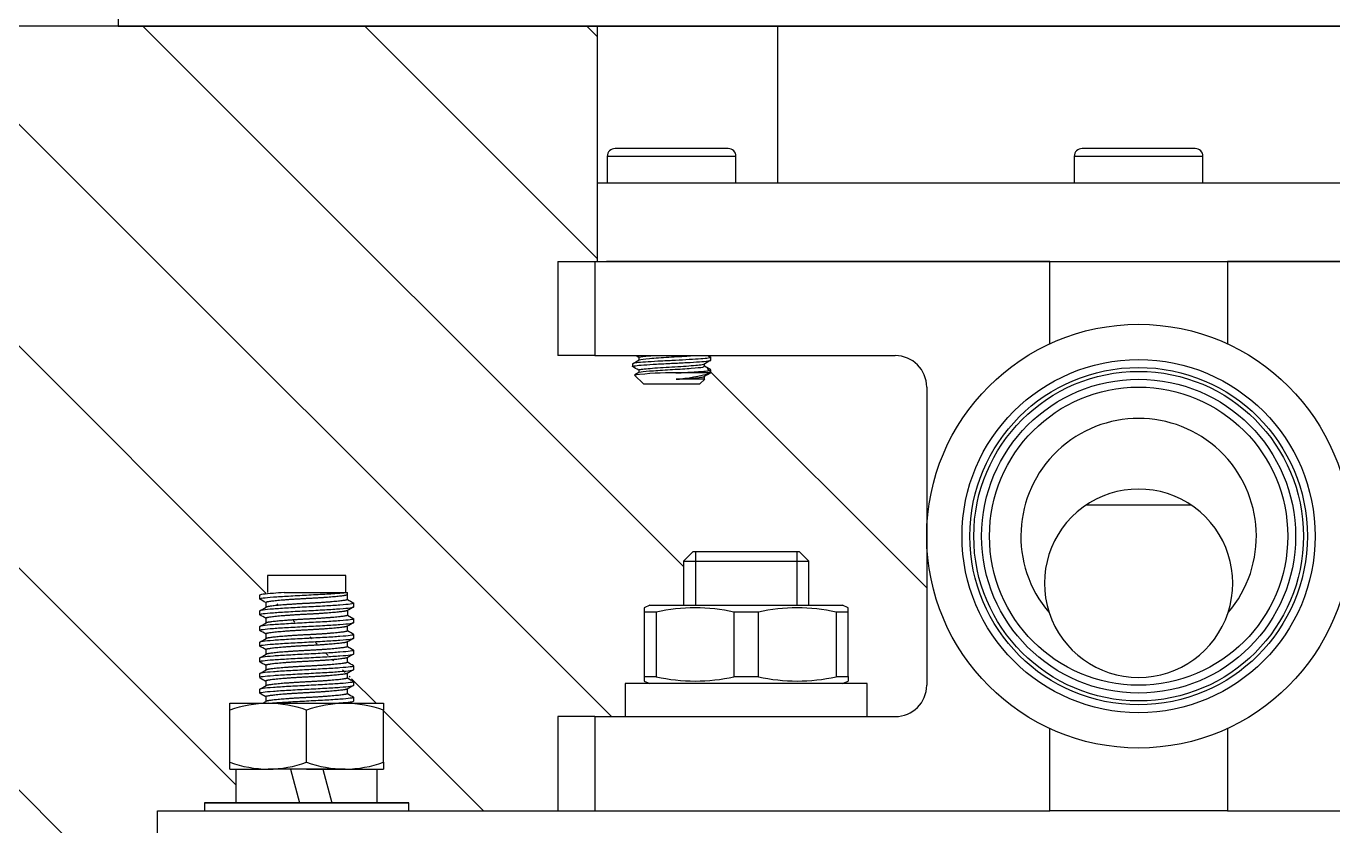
# Model space of a CAD drawing. Extents: x 0 to 3160, y 0 to 2315.
# Drawn here: x 1074.3 to 1150.3, y 801.6 to 848.2 of the extents above; entities that cross this region are included whole.
import ezdxf

# ---------------------------------------------------------------- set-up
doc = ezdxf.new("R2010")
doc.units = 0
doc.header["$LTSCALE"] = 10
doc.header["$MEASUREMENT"] = 0
doc.layers.get('0').update_dxf_attribs({"linetype": 'CONTINUOUS'})
doc.layers.add('HATCH', color=3, linetype='CONTINUOUS')
doc.layers.add('치수선', color=7, linetype='CONTINUOUS', lineweight=20)

msp = doc.modelspace()

# ---------------------------------------------------------------- hatches: boundary and pattern name
at = {"layer": 'HATCH', "ltscale": 0.6}
h = msp.add_hatch(dxfattribs=at)
h.set_pattern_fill('ANSI31', color=256, scale=73.043478, angle=90, style=0)
h.set_pattern_definition([(135, (-7864.145, -2654.177), (-6.456192, -6.456192), [])])
edge = h.paths.add_edge_path()
edge.add_line((956.368, 848.177), (1107.477, 848.177))
edge.add_line((1107.477, 848.177), (1107.477, 834.482))
edge.add_line((1107.477, 834.482), (1107.342, 834.482))
edge.add_line((1107.342, 834.482), (1105.202, 834.482))
edge.add_line((1105.202, 834.482), (1105.202, 829.006))
edge.add_line((1105.202, 829.006), (1107.342, 829.006))
edge.add_line((1107.342, 829.006), (1109.531, 829.006))
edge.add_line((1109.531, 829.006), (1109.531, 828.715))
edge.add_spline(control_points=[(1109.531, 828.742), (1109.531, 828.726), (1109.591, 828.711), (1109.819, 828.681), (1109.989, 828.665), (1110.411, 828.635), (1110.664, 828.62), (1111.216, 828.589), (1111.515, 828.574), (1112.113, 828.544), (1112.411, 828.529), (1112.963, 828.498), (1113.217, 828.483), (1113.639, 828.452), (1113.808, 828.437), (1114.037, 828.407), (1114.097, 828.392), (1114.097, 828.376)], knot_values=[0, 0, 0, 0, 0.125, 0.125, 0.25, 0.25, 0.375, 0.375, 0.5, 0.5, 0.625, 0.625, 0.75, 0.75, 0.875, 0.875, 1, 1, 1, 1], degree=3, periodic=0)
edge.add_arc((782.842, 265.056), 651.507, 419.867834, 419.900412, ccw=False)
edge.add_line((1109.897, 828.525), (1109.897, 828.386))
edge.add_line((1109.897, 828.386), (1109.338, 828.061))
edge.add_arc((1112.317, 837.542), 9.938, 252.552, 253.71938)
edge.add_line((1109.531, 828.003), (1109.531, 827.999))
edge.add_line((1109.531, 827.999), (1109.544, 827.999))
edge.add_arc((799.151, 292.479), 618.971, 419.865147, 419.903016, ccw=False)
edge.add_line((1109.898, 827.794), (1109.898, 827.64))
edge.add_line((1109.898, 827.64), (1109.886, 827.644))
edge.add_line((1109.886, 827.644), (1110.17, 827.36))
edge.add_line((1110.17, 827.36), (1113.457, 827.36))
edge.add_line((1113.457, 827.36), (1113.976, 827.878))
edge.add_line((1113.976, 827.878), (1113.73, 828.021))
edge.add_line((1113.73, 828.021), (1113.73, 828.159))
edge.add_arc((1408.463, 320.444), 587.062, 480.077435, 480.135514, ccw=False)
edge.add_line((1114.245, 828.457), (1114.047, 828.56))
edge.add_line((1114.047, 828.56), (1113.726, 828.749))
edge.add_line((1113.726, 828.749), (1113.726, 828.886))
edge.add_spline(control_points=[(1113.726, 828.904), (1113.727, 828.904), (1113.733, 828.898), (1113.732, 828.893), (1113.727, 828.888)], knot_values=[0.976255, 0.976255, 0.976255, 0.976255, 0.977593, 0.988837, 0.988837, 0.988837, 0.988837], degree=3, periodic=0)
edge.add_arc((1238.831, 618.891), 244.452, 480.7358, 480.77858, ccw=False)
edge.add_line((1113.897, 829.006), (1124.825, 829.006))
edge.add_arc((1124.825, 827.18), 1.826, 360, 450, ccw=False)
edge.add_line((1126.651, 827.18), (1126.651, 818.503))
edge.add_line((1126.651, 818.503), (1126.651, 809.829))
edge.add_arc((1124.825, 809.829), 1.826, 270, 360, ccw=False)
edge.add_line((1124.825, 808.003), (1123.181, 808.003))
edge.add_line((1123.181, 808.003), (1123.181, 809.921))
edge.add_line((1123.181, 809.921), (1122.086, 809.921))
edge.add_line((1122.086, 809.921), (1122.086, 810.328))
edge.add_line((1122.086, 810.328), (1122.086, 814.079))
edge.add_line((1122.086, 814.079), (1122.086, 814.334))
edge.add_line((1122.086, 814.334), (1121.76, 814.486))
edge.add_line((1121.76, 814.486), (1119.803, 814.486))
edge.add_line((1119.803, 814.486), (1119.803, 817.042))
edge.add_line((1119.803, 817.042), (1119.103, 817.743))
edge.add_line((1119.103, 817.743), (1119.103, 817.59))
edge.add_line((1119.103, 817.59), (1113.047, 817.59))
edge.add_line((1113.047, 817.59), (1112.499, 817.042))
edge.add_line((1112.499, 817.042), (1112.499, 814.486))
edge.add_line((1112.499, 814.486), (1110.541, 814.486))
edge.add_line((1110.541, 814.486), (1110.216, 814.334))
edge.add_line((1110.216, 814.334), (1110.216, 814.079))
edge.add_line((1110.216, 814.079), (1110.216, 810.328))
edge.add_line((1110.216, 810.328), (1110.216, 809.921))
edge.add_line((1110.216, 809.921), (1109.12, 809.921))
edge.add_line((1109.12, 809.921), (1109.12, 808.003))
edge.add_line((1109.12, 808.003), (1107.342, 808.003))
edge.add_line((1107.342, 808.003), (1105.202, 808.003))
edge.add_line((1105.202, 808.003), (1105.202, 802.525))
edge.add_line((1105.202, 802.525), (1096.52, 802.525))
edge.add_line((1096.52, 802.525), (1096.52, 802.982))
edge.add_line((1096.52, 802.982), (1094.693, 802.982))
edge.add_line((1094.693, 802.982), (1094.693, 804.945))
edge.add_line((1094.693, 804.945), (1095.06, 804.945))
edge.add_line((1095.06, 804.945), (1095.06, 805.344))
edge.add_line((1095.06, 805.344), (1095.06, 808.38))
edge.add_arc((1154.385, 808.58), 59.325, 179.80704, 180.19296, ccw=False)
edge.add_line((1095.06, 808.779), (1093.143, 808.779))
edge.add_arc((1547.746, 1593.452), 906.849, 239.900566, 239.91396, ccw=False)
edge.add_line((1092.96, 808.886), (1092.96, 809.156))
edge.add_arc((1548.275, 23.678), 907.903, 480.073191, 480.09942, ccw=False)
edge.add_arc((1093.317, 809.372), 0.00787, 286.80462, 360.89553)
edge.add_line((1093.325, 809.372), (1093.325, 809.619))
edge.add_spline(control_points=[(1093.296, 809.604), (1093.264, 809.616), (1093.203, 809.628), (1092.979, 809.659), (1092.776, 809.678), (1092.269, 809.716), (1091.965, 809.735), (1091.303, 809.773), (1090.944, 809.792), (1090.227, 809.83), (1089.869, 809.849), (1089.206, 809.887), (1088.902, 809.906), (1088.395, 809.944), (1088.192, 809.963), (1087.918, 810.001), (1087.847, 810.02), (1087.847, 810.039)], knot_values=[0, 0, 0, 0, 0.079134, 0.079134, 0.204134, 0.204134, 0.329134, 0.329134, 0.454134, 0.454134, 0.579134, 0.579134, 0.704134, 0.704134, 0.829134, 0.829134, 0.954134, 0.954134, 0.954134, 0.954134], degree=3, periodic=0)
edge.add_arc((1547.746, 1594.365), 906.849, 239.900566, 239.922285, ccw=False)
edge.add_line((1092.96, 809.799), (1092.96, 810.069))
edge.add_spline(control_points=[(1092.96, 810.069), (1093.079, 810.138), (1093.198, 810.207), (1093.317, 810.276)], knot_values=[0, 0, 0, 0, 0.973962, 0.973962, 0.973962, 0.973962], degree=3, periodic=0)
edge.add_arc((1093.317, 810.285), 0.00787, 286.78722, 360.89553)
edge.add_line((1093.325, 810.285), (1093.325, 810.533))
edge.add_spline(control_points=[(1093.296, 810.517), (1093.264, 810.529), (1093.203, 810.541), (1092.979, 810.572), (1092.776, 810.591), (1092.269, 810.629), (1091.965, 810.648), (1091.303, 810.686), (1090.944, 810.705), (1090.227, 810.743), (1089.869, 810.762), (1089.206, 810.8), (1088.902, 810.819), (1088.395, 810.857), (1088.192, 810.876), (1087.918, 810.914), (1087.847, 810.933), (1087.847, 810.952)], knot_values=[0, 0, 0, 0, 0.079134, 0.079134, 0.204134, 0.204134, 0.329134, 0.329134, 0.454134, 0.454134, 0.579134, 0.579134, 0.704134, 0.704134, 0.829134, 0.829134, 0.954134, 0.954134, 0.954134, 0.954134], degree=3, periodic=0)
edge.add_arc((1546.662, 1593.406), 904.685, 239.900534, 239.922306, ccw=False)
edge.add_line((1092.96, 810.712), (1092.96, 810.982))
edge.add_arc((1548.421, 25.251), 908.195, 480.073196, 480.099416, ccw=False)
edge.add_arc((1093.317, 811.198), 0.00787, 286.80461, 360.89553)
edge.add_line((1093.325, 811.198), (1093.325, 811.446))
edge.add_spline(control_points=[(1093.296, 811.43), (1093.264, 811.442), (1093.203, 811.454), (1092.979, 811.485), (1092.776, 811.504), (1092.269, 811.542), (1091.965, 811.561), (1091.303, 811.599), (1090.944, 811.618), (1090.227, 811.656), (1089.869, 811.675), (1089.206, 811.713), (1088.902, 811.732), (1088.395, 811.77), (1088.192, 811.789), (1087.918, 811.827), (1087.847, 811.846), (1087.847, 811.865)], knot_values=[0, 0, 0, 0, 0.079134, 0.079134, 0.204134, 0.204134, 0.329134, 0.329134, 0.454134, 0.454134, 0.579134, 0.579134, 0.704134, 0.704134, 0.829134, 0.829134, 0.954134, 0.954134, 0.954134, 0.954134], degree=3, periodic=0)
edge.add_arc((1547.331, 1595.474), 906.021, 239.900554, 239.922293, ccw=False)
edge.add_line((1092.96, 811.625), (1092.96, 811.895))
edge.add_arc((1535.393, 48.65), 882.208, 480.072795, 480.099788, ccw=False)
edge.add_arc((1093.317, 812.111), 0.00787, 286.77586, 360.89553)
edge.add_line((1093.325, 812.111), (1093.325, 812.359))
edge.add_spline(control_points=[(1093.296, 812.343), (1093.264, 812.355), (1093.203, 812.367), (1092.979, 812.398), (1092.776, 812.417), (1092.269, 812.455), (1091.965, 812.474), (1091.303, 812.512), (1090.944, 812.531), (1090.227, 812.569), (1089.869, 812.588), (1089.206, 812.626), (1088.902, 812.645), (1088.395, 812.683), (1088.192, 812.702), (1087.918, 812.74), (1087.847, 812.759), (1087.847, 812.778)], knot_values=[0, 0, 0, 0, 0.079133, 0.079133, 0.204133, 0.204133, 0.329133, 0.329133, 0.454133, 0.454133, 0.579133, 0.579133, 0.704133, 0.704133, 0.829133, 0.829133, 0.954133, 0.954133, 0.954133, 0.954133], degree=3, periodic=0)
edge.add_arc((1542.957, 1588.837), 897.294, 239.90043, 239.92238, ccw=False)
edge.add_line((1092.96, 812.538), (1092.96, 812.808))
edge.add_arc((1548.084, 27.66), 907.522, 480.073186, 480.099426, ccw=False)
edge.add_arc((1093.317, 813.024), 0.00787, 286.80461, 360.89553)
edge.add_line((1093.325, 813.024), (1093.325, 813.272))
edge.add_spline(control_points=[(1093.296, 813.256), (1093.264, 813.268), (1093.203, 813.28), (1092.979, 813.311), (1092.776, 813.33), (1092.269, 813.368), (1091.965, 813.387), (1091.303, 813.425), (1090.944, 813.444), (1090.227, 813.482), (1089.869, 813.501), (1089.206, 813.539), (1088.902, 813.558), (1088.395, 813.596), (1088.192, 813.615), (1087.918, 813.653), (1087.847, 813.672), (1087.847, 813.691)], knot_values=[0, 0, 0, 0, 0.079134, 0.079134, 0.204134, 0.204134, 0.329134, 0.329134, 0.454134, 0.454134, 0.579134, 0.579134, 0.704134, 0.704134, 0.829134, 0.829134, 0.954134, 0.954134, 0.954134, 0.954134], degree=3, periodic=0)
edge.add_arc((1547.567, 1597.707), 906.491, 239.90056, 239.922288, ccw=False)
edge.add_line((1092.96, 813.451), (1092.96, 813.721))
edge.add_arc((1538.943, 44.349), 889.289, 480.072907, 480.099684, ccw=False)
edge.add_arc((1093.317, 813.937), 0.00787, 286.78979, 360.89553)
edge.add_line((1093.325, 813.937), (1093.325, 814.185))
edge.add_spline(control_points=[(1093.296, 814.169), (1093.264, 814.181), (1093.203, 814.193), (1092.979, 814.224), (1092.776, 814.243), (1092.269, 814.281), (1091.965, 814.3), (1091.303, 814.338), (1090.944, 814.357), (1090.227, 814.395), (1089.869, 814.414), (1089.206, 814.452), (1088.902, 814.471), (1088.395, 814.509), (1088.192, 814.528), (1087.918, 814.566), (1087.847, 814.585), (1087.847, 814.604)], knot_values=[0, 0, 0, 0, 0.079132, 0.079132, 0.204132, 0.204132, 0.329132, 0.329132, 0.454132, 0.454132, 0.579132, 0.579132, 0.704132, 0.704132, 0.829132, 0.829132, 0.954132, 0.954132, 0.954132, 0.954132], degree=3, periodic=0)
edge.add_arc((1538.943, 1583.736), 889.289, 239.900316, 239.922464, ccw=False)
edge.add_line((1092.96, 814.364), (1092.96, 814.634))
edge.add_arc((1548.239, 29.218), 907.831, 480.073198, 480.099429, ccw=False)
edge.add_arc((1093.317, 814.85), 0.00787, 286.78571, 360.89553)
edge.add_line((1093.325, 814.85), (1093.325, 815.095))
edge.add_spline(control_points=[(1093.325, 815.061), (1093.325, 815.08), (1093.253, 815.099), (1092.979, 815.137), (1092.776, 815.156), (1092.339, 815.189), (1092.13, 815.203), (1091.903, 815.216)], knot_values=[0.659745, 0.659745, 0.659745, 0.659745, 0.784745, 0.784745, 0.909745, 0.909745, 1, 1, 1, 1], degree=3, periodic=0)
edge.add_line((1092.868, 815.143), (1092.868, 816.221))
edge.add_line((1092.868, 816.221), (1088.303, 816.221))
edge.add_line((1088.303, 816.221), (1088.303, 815.216))
edge.add_line((1088.303, 815.216), (1088.212, 815.216))
edge.add_line((1088.212, 815.216), (1088.212, 814.816))
edge.add_arc((632.126, 1601.605), 909.423, 300.058569, 300.099995, ccw=False)
edge.add_spline(control_points=[(1087.847, 814.394), (1087.847, 814.387), (1087.856, 814.38), (1087.875, 814.373)], knot_values=[0.954134, 0.954134, 0.954134, 0.954134, 1, 1, 1, 1], degree=3, periodic=0)
edge.add_arc((634.947, 32.238), 903.813, 419.900524, 419.925191, ccw=False)
edge.add_line((1088.212, 814.178), (1088.212, 813.902))
edge.add_line((1088.212, 813.902), (1087.642, 813.574))
edge.add_spline(control_points=[(1087.847, 813.481), (1087.847, 813.474), (1087.856, 813.467), (1087.875, 813.46)], knot_values=[0.954134, 0.954134, 0.954134, 0.954134, 1, 1, 1, 1], degree=3, periodic=0)
edge.add_arc((632.134, 26.471), 909.423, 419.9006, 419.925115, ccw=False)
edge.add_line((1088.212, 813.265), (1088.212, 812.994))
edge.add_spline(control_points=[(1088.212, 812.994), (1088.093, 812.925), (1087.974, 812.856), (1087.855, 812.787)], knot_values=[0, 0, 0, 0, 0.973804, 0.973804, 0.973804, 0.973804], degree=3, periodic=0)
edge.add_arc((1087.86, 812.774), 0.0142, 472.51921, 556.15662)
edge.add_line((1087.847, 812.77), (1087.847, 812.531))
edge.add_spline(control_points=[(1087.875, 812.547), (1087.908, 812.535), (1087.968, 812.522), (1088.192, 812.491), (1088.395, 812.472), (1088.902, 812.434), (1089.206, 812.415), (1089.869, 812.377), (1090.227, 812.358), (1090.944, 812.32), (1091.303, 812.301), (1091.965, 812.263), (1092.269, 812.244), (1092.776, 812.206), (1092.979, 812.187), (1093.253, 812.149), (1093.325, 812.13), (1093.325, 812.111)], knot_values=[0, 0, 0, 0, 0.079134, 0.079134, 0.204134, 0.204134, 0.329134, 0.329134, 0.454134, 0.454134, 0.579134, 0.579134, 0.704134, 0.704134, 0.829134, 0.829134, 0.954134, 0.954134, 0.954134, 0.954134], degree=3, periodic=0)
edge.add_arc((632.172, 25.622), 909.349, 419.9006, 419.92226, ccw=False)
edge.add_line((1088.212, 812.351), (1088.212, 812.081))
edge.add_arc((632.897, 1597.559), 907.903, 300.073381, 300.09942, ccw=False)
edge.add_arc((1087.86, 811.861), 0.0142, 472.52082, 556.15662)
edge.add_line((1087.847, 811.857), (1087.847, 811.618))
edge.add_spline(control_points=[(1087.875, 811.634), (1087.908, 811.621), (1087.968, 811.609), (1088.192, 811.578), (1088.395, 811.559), (1088.902, 811.521), (1089.206, 811.502), (1089.869, 811.464), (1090.227, 811.445), (1090.944, 811.407), (1091.303, 811.388), (1091.965, 811.35), (1092.269, 811.331), (1092.776, 811.293), (1092.979, 811.274), (1093.253, 811.236), (1093.325, 811.217), (1093.325, 811.198)], knot_values=[0, 0, 0, 0, 0.079134, 0.079134, 0.204134, 0.204134, 0.329134, 0.329134, 0.454134, 0.454134, 0.579134, 0.579134, 0.704134, 0.704134, 0.829134, 0.829134, 0.954134, 0.954134, 0.954134, 0.954134], degree=3, periodic=0)
edge.add_arc((633.425, 26.872), 906.849, 419.900566, 419.922285, ccw=False)
edge.add_line((1088.212, 811.438), (1088.212, 811.168))
edge.add_spline(control_points=[(1088.212, 811.168), (1088.093, 811.099), (1087.974, 811.03), (1087.855, 810.961)], knot_values=[0, 0, 0, 0, 0.973962, 0.973962, 0.973962, 0.973962], degree=3, periodic=0)
edge.add_arc((1087.86, 810.948), 0.0142, 472.51478, 556.15662)
edge.add_line((1087.847, 810.944), (1087.847, 810.705))
edge.add_spline(control_points=[(1087.875, 810.72), (1087.908, 810.708), (1087.968, 810.696), (1088.192, 810.665), (1088.395, 810.646), (1088.902, 810.608), (1089.206, 810.589), (1089.869, 810.551), (1090.227, 810.532), (1090.944, 810.494), (1091.303, 810.475), (1091.965, 810.437), (1092.269, 810.418), (1092.776, 810.38), (1092.979, 810.361), (1093.253, 810.323), (1093.325, 810.304), (1093.325, 810.285)], knot_values=[0, 0, 0, 0, 0.079134, 0.079134, 0.204134, 0.204134, 0.329134, 0.329134, 0.454134, 0.454134, 0.579134, 0.579134, 0.704134, 0.704134, 0.829134, 0.829134, 0.954134, 0.954134, 0.954134, 0.954134], degree=3, periodic=0)
edge.add_arc((634.51, 27.831), 904.685, 419.900534, 419.922306, ccw=False)
edge.add_line((1088.212, 810.525), (1088.212, 810.255))
edge.add_arc((632.75, 1595.986), 908.195, 300.073386, 300.099416, ccw=False)
edge.add_arc((1087.86, 810.035), 0.0142, 472.52082, 556.15662)
edge.add_line((1087.847, 810.031), (1087.847, 809.792))
edge.add_spline(control_points=[(1087.875, 809.807), (1087.908, 809.795), (1087.968, 809.783), (1088.192, 809.752), (1088.395, 809.733), (1088.902, 809.695), (1089.206, 809.676), (1089.869, 809.638), (1090.227, 809.619), (1090.944, 809.581), (1091.303, 809.562), (1091.965, 809.524), (1092.269, 809.505), (1092.776, 809.467), (1092.979, 809.448), (1093.253, 809.41), (1093.325, 809.391), (1093.325, 809.372)], knot_values=[0, 0, 0, 0, 0.079134, 0.079134, 0.204134, 0.204134, 0.329134, 0.329134, 0.454134, 0.454134, 0.579134, 0.579134, 0.704134, 0.704134, 0.829134, 0.829134, 0.954134, 0.954134, 0.954134, 0.954134], degree=3, periodic=0)
edge.add_arc((633.84, 25.763), 906.021, 419.900554, 419.922293, ccw=False)
edge.add_line((1088.212, 809.612), (1088.212, 809.342))
edge.add_arc((632.75, 1595.073), 908.195, 300.073385, 300.099416, ccw=False)
edge.add_arc((1087.86, 809.122), 0.0142, 472.53833, 692.36209)
edge.add_spline(control_points=[(1087.847, 809.126), (1087.847, 809.107), (1087.918, 809.088), (1088.192, 809.05), (1088.395, 809.031), (1088.902, 808.993), (1089.206, 808.974), (1089.869, 808.936), (1090.227, 808.917), (1090.944, 808.879), (1091.303, 808.86), (1091.965, 808.822), (1092.269, 808.803), (1092.542, 808.782), (1092.561, 808.781), (1092.58, 808.779)], knot_values=[0, 0, 0, 0, 0.125, 0.125, 0.25, 0.25, 0.375, 0.375, 0.5, 0.5, 0.625, 0.625, 0.75, 0.75, 0.759674, 0.759674, 0.759674, 0.759674], degree=3, periodic=0)
edge.add_line((1092.58, 808.779), (1088.187, 808.779))
edge.add_arc((1088.268, 801.866), 6.913, 430.41271, 450.66888, ccw=False)
edge.add_line((1090.586, 808.38), (1090.586, 805.344))
edge.add_arc((1088.254, 811.936), 6.992, 270.7761, 289.48007, ccw=False)
edge.add_arc((1088.443, 811.936), 6.992, 250.51992, 269.22393, ccw=False)
edge.add_line((1086.112, 805.344), (1086.112, 804.945))
edge.add_line((1086.112, 804.945), (1086.478, 804.945))
edge.add_line((1086.478, 804.945), (1086.478, 802.982))
edge.add_line((1086.478, 802.982), (1084.651, 802.982))
edge.add_line((1084.651, 802.982), (1084.651, 802.525))
edge.add_line((1084.651, 802.525), (1081.912, 802.525))
edge.add_line((1081.912, 802.525), (1081.912, 798.234))
edge.add_line((1081.912, 798.234), (956.368, 798.234))
edge.add_line((956.368, 798.234), (956.368, 848.177))

# ---------------------------------------------------------------- linework, layer by layer
for p, q in [((1079.629, 853.655), (1079.629, 848.177)), ((1321.586, 848.177), (956.368, 848.177)), ((1079.629, 848.177), (1084.194, 848.177)), ((1084.194, 848.177), (1193.76, 848.177)), ((1107.477, 848.177), (1107.477, 834.482)), ((1117.977, 848.177), (1117.977, 839.047)), ((1115.101, 841.055), (1108.527, 841.055)), ((1142.264, 841.055), (1135.69, 841.055)), ((1115.557, 840.599), (1108.07, 840.599)), ((1108.07, 840.599), (1108.07, 839.047)), ((1115.557, 839.047), (1115.557, 840.599)), ((1142.72, 840.599), (1135.233, 840.599)), ((1135.233, 840.599), (1135.233, 839.047)), ((1142.72, 839.047), (1142.72, 840.599)), ((1170.477, 839.047), (1107.477, 839.047)), ((1105.202, 834.482), (1107.342, 834.482)), ((1105.202, 834.482), (1105.202, 829.006)), ((1107.342, 834.482), (1133.812, 834.482)), ((1107.342, 834.482), (1107.342, 829.006)), ((1133.812, 834.482), (1108.025, 834.482)), ((1133.812, 829.695), (1133.812, 834.482)), ((1133.812, 834.482), (1144.142, 834.482)), ((1169.929, 834.482), (1144.142, 834.482)), ((1144.142, 834.482), (1170.612, 834.482)), ((1144.142, 834.482), (1144.142, 829.695)), ((1107.342, 829.006), (1105.202, 829.006)), ((1107.342, 829.006), (1124.825, 829.006)), ((1109.575, 828.557), (1109.531, 828.534)), ((1109.531, 828.534), (1109.531, 828.376)), ((1109.575, 828.557), (1109.934, 828.768)), ((1109.902, 828.889), (1109.902, 828.76)), ((1109.934, 828.768), (1109.934, 828.919)), ((1113.731, 828.379), (1113.731, 828.525)), ((1114.097, 828.742), (1114.097, 828.9)), ((1109.655, 827.875), (1110.17, 827.36)), ((1109.909, 828.028), (1109.666, 827.887)), ((1109.898, 828.166), (1109.898, 828.021)), ((1114.084, 827.999), (1112.054, 827.999)), ((1113.73, 827.649), (1113.73, 827.794)), ((1114.091, 828.177), (1113.731, 828.386)), ((1114.097, 827.991), (1114.097, 828.169)), ((1110.17, 827.36), (1113.457, 827.36)), ((1113.713, 827.634), (1112.077, 827.634)), ((1113.457, 827.36), (1113.741, 827.644)), ((1113.741, 827.644), (1113.713, 827.634)), ((1126.651, 827.18), (1126.651, 818.503)), ((1135.93, 820.329), (1142.049, 820.329)), ((1126.651, 818.503), (1126.651, 809.829)), ((1113.047, 817.59), (1112.499, 817.042)), ((1119.255, 817.59), (1113.047, 817.59)), ((1113.199, 817.59), (1113.199, 814.486)), ((1119.103, 817.59), (1119.103, 814.486)), ((1119.803, 817.042), (1119.255, 817.59)), ((1112.499, 817.042), (1119.803, 817.042)), ((1112.499, 817.042), (1112.499, 814.486)), ((1119.803, 814.486), (1119.803, 817.042)), ((1092.868, 816.221), (1088.303, 816.221)), ((1088.303, 816.221), (1088.303, 815.216)), ((1092.868, 815.216), (1092.868, 816.221)), ((1087.847, 815.061), (1087.847, 814.85)), ((1092.96, 814.815), (1092.96, 815.216)), ((1087.847, 814.148), (1087.847, 813.937)), ((1088.212, 814.639), (1088.212, 814.364)), ((1092.96, 814.178), (1092.96, 813.902)), ((1093.325, 814.394), (1093.325, 814.604)), ((1110.541, 814.486), (1110.216, 814.334)), ((1110.216, 814.334), (1110.216, 814.079)), ((1110.216, 814.079), (1110.216, 810.328)), ((1110.925, 814.079), (1110.216, 814.079)), ((1110.541, 814.486), (1121.76, 814.486)), ((1110.925, 810.328), (1110.925, 814.079)), ((1115.442, 814.079), (1115.442, 810.328)), ((1116.86, 814.079), (1115.442, 814.079)), ((1116.86, 810.328), (1116.86, 814.079)), ((1121.377, 814.079), (1121.377, 810.328)), ((1122.086, 814.079), (1121.377, 814.079)), ((1122.086, 814.334), (1121.76, 814.486)), ((1122.086, 814.079), (1122.086, 814.334)), ((1122.086, 810.328), (1122.086, 814.079)), ((1088.212, 813.726), (1088.212, 813.451)), ((1092.96, 813.902), (1093.325, 813.691)), ((1093.325, 813.481), (1093.325, 813.691)), ((1087.847, 813.235), (1087.847, 813.024)), ((1088.212, 812.813), (1088.212, 812.538)), ((1092.96, 812.989), (1092.96, 813.265)), ((1093.325, 812.567), (1093.325, 812.778)), ((1087.847, 812.322), (1087.847, 812.111)), ((1088.212, 811.9), (1088.212, 811.625)), ((1092.96, 812.076), (1092.96, 812.351)), ((1093.325, 811.654), (1093.325, 811.865)), ((1087.847, 811.409), (1087.847, 811.198)), ((1092.96, 811.163), (1092.96, 811.438)), ((1087.847, 810.496), (1087.847, 810.285)), ((1088.212, 810.987), (1088.212, 810.712)), ((1092.96, 810.25), (1092.96, 810.525)), ((1093.325, 810.741), (1093.325, 810.952)), ((1110.216, 810.328), (1110.925, 810.328)), ((1110.216, 810.328), (1110.216, 810.072)), ((1115.442, 810.328), (1116.86, 810.328)), ((1121.377, 810.328), (1122.086, 810.328)), ((1122.086, 810.328), (1122.086, 810.072)), ((1087.847, 809.583), (1087.847, 809.372)), ((1088.212, 810.074), (1088.212, 809.799)), ((1092.96, 809.337), (1092.96, 809.612)), ((1093.325, 809.828), (1093.325, 810.039)), ((1123.181, 809.921), (1109.12, 809.921)), ((1109.12, 809.921), (1109.12, 808.003)), ((1110.216, 810.072), (1110.541, 809.921)), ((1121.76, 809.921), (1122.086, 810.072)), ((1123.181, 808.003), (1123.181, 809.921)), ((1086.112, 808.779), (1088.349, 808.779)), ((1088.212, 809.161), (1088.212, 808.886)), ((1088.349, 808.779), (1092.823, 808.779)), ((1092.823, 808.779), (1095.06, 808.779)), ((1093.325, 808.915), (1093.325, 809.126)), ((1086.112, 805.344), (1086.112, 808.38)), ((1090.586, 805.344), (1090.586, 808.38)), ((1095.06, 805.344), (1095.06, 808.38)), ((1107.342, 808.003), (1105.202, 808.003)), ((1105.202, 808.003), (1105.202, 802.525)), ((1107.342, 808.003), (1124.825, 808.003)), ((1107.342, 808.003), (1107.342, 802.525)), ((1133.812, 802.525), (1133.812, 807.311)), ((1144.142, 807.311), (1144.142, 802.525)), ((1086.112, 804.945), (1086.112, 805.344)), ((1086.112, 804.945), (1088.349, 804.945)), ((1086.478, 802.982), (1086.478, 804.945)), ((1092.823, 804.945), (1088.349, 804.945)), ((1090.586, 804.945), (1094.46, 804.945)), ((1092.823, 804.945), (1095.06, 804.945)), ((1094.693, 802.982), (1094.693, 804.945)), ((1095.06, 805.344), (1095.06, 804.945)), ((1096.52, 802.982), (1084.651, 802.982)), ((1084.651, 802.982), (1084.651, 802.525)), ((1084.651, 802.982), (1096.52, 802.982)), ((1084.651, 802.982), (1084.651, 802.525)), ((1096.52, 802.525), (1096.52, 802.982)), ((1096.52, 802.525), (1096.52, 802.982)), ((1081.912, 798.234), (1081.912, 802.525)), ((1081.912, 802.525), (1129.568, 802.525)), ((1129.568, 802.525), (1133.812, 802.525)), ((1144.142, 802.525), (1133.812, 802.525)), ((1144.142, 802.525), (1148.386, 802.525)), ((1148.386, 802.525), (1196.042, 802.525))]:
    msp.add_line(p, q)
at = {"ltscale": 0.6}
for p, q in [((1089.268, 815.216), (1092.96, 815.216)), ((1089.64, 804.945), (1090.166, 802.982)), ((1091.531, 804.945), (1092.057, 802.982))]:
    msp.add_line(p, q, dxfattribs=at)
for radius in [12.326, 10.272, 9.815, 9.587, 9.13, 8.674]:
    msp.add_circle((1138.977, 818.503), radius)
for centre, radius, start, end in [((1108.527, 840.599), 0.457, 90, 180), ((1115.101, 840.599), 0.457, 0, 90), ((1135.69, 840.599), 0.457, 90, 180), ((1142.264, 840.599), 0.457, 0, 90), ((984.797, 618.891), 244.452, 59.21191, 59.2642), ((756.793, 229.425), 695.773, 59.499214, 59.513342), ((1440.785, 265.056), 651.507, 120.095627, 120.133397), ((1420.952, 1358.433), 612.014, 239.889281, 239.907585), ((1124.825, 827.18), 1.826, 0, 90), ((815.165, 320.444), 587.062, 59.864486, 59.904997), ((1111.811, 809.001), 19, 89.26919, 96.52087), ((1111.31, 837.542), 9.938, 274.42552, 286.20481), ((1424.477, 292.479), 618.971, 120.096347, 120.136102), ((1138.977, 818.503), 6.848, 319.4584, 220.5416), ((1138.977, 815.764), 5.478, 341.79004, 198.20996), ((632.933, 29.218), 907.831, 59.900571, 59.926802), ((1546.225, 33.151), 903.813, 120.099476, 120.100187), ((1549.045, 1601.605), 909.423, 239.899898, 239.926597), ((642.228, 1583.736), 889.289, 300.073114, 300.100418), ((1546.225, 32.238), 903.813, 120.073322, 120.100187), ((1113.183, 804.174), 10.159, 77.15362, 102.84638), ((1119.118, 804.174), 10.159, 77.15362, 102.84638), ((1138.977, 815.764), 5.478, 198.20996, 341.79004), ((642.228, 44.349), 889.289, 59.899582, 59.926886), ((633.605, 1597.707), 906.491, 300.073362, 300.100146), ((1549.037, 26.471), 909.423, 120.073403, 120.100102), ((633.088, 27.66), 907.522, 59.89987, 59.926624), ((638.215, 1588.837), 897.294, 300.073231, 300.100291), ((1549, 25.622), 909.349, 120.073402, 120.100101), ((645.778, 48.65), 882.208, 59.899467, 59.92699), ((1548.275, 1597.559), 907.903, 239.90058, 239.926619), ((633.84, 1595.474), 906.021, 300.073354, 300.100153), ((632.75, 25.251), 908.195, 59.89988, 59.926615), ((1547.746, 26.872), 906.849, 120.073366, 120.10014), ((634.51, 1593.406), 904.685, 300.073337, 300.100175), ((1546.662, 27.831), 904.685, 120.073337, 120.100175), ((1548.421, 1595.986), 908.195, 239.900584, 239.926615), ((1113.183, 820.232), 10.159, 257.15362, 282.84638), ((1119.118, 820.232), 10.159, 257.15362, 282.84638), ((633.425, 1594.365), 906.849, 300.073366, 300.10014), ((1547.331, 25.763), 906.021, 120.073354, 120.100153), ((1124.825, 809.829), 1.826, 270, 0), ((1088.429, 801.867), 6.913, 90.66858, 109.58758), ((1026.787, 808.58), 59.325, 359.80704, 0.19296), ((632.897, 23.678), 907.903, 59.90058, 59.926619), ((633.425, 1593.452), 906.849, 300.08604, 300.10014), ((1088.267, 801.86), 6.92, 70.42223, 89.32161), ((1092.903, 801.866), 6.913, 90.66888, 109.58729), ((1092.741, 801.86), 6.92, 70.42197, 89.32188), ((1548.421, 1595.073), 908.195, 239.900584, 239.926615), ((1140.661, 808.58), 45.602, 179.74897, 180.25103), ((1088.443, 811.936), 6.992, 250.51992, 269.22392), ((1088.254, 811.936), 6.992, 270.77609, 289.48007), ((1092.917, 811.936), 6.992, 250.51993, 269.2239), ((1092.728, 811.936), 6.992, 270.77607, 289.48008)]:
    msp.add_arc(centre, radius, start, end)
for centre, radius, start, end in [((1087.854, 814.85), 0.00787, 179.10447, 253.21429), ((1087.854, 813.937), 0.00787, 179.10447, 253.21429), ((1087.854, 813.024), 0.00787, 179.10447, 253.21429), ((1093.311, 812.774), 0.0142, 16.15662, 67.46167), ((1087.854, 812.111), 0.00787, 179.10447, 253.21429), ((1093.311, 811.861), 0.0142, 16.15662, 67.46167), ((1087.854, 811.198), 0.00787, 179.10447, 253.21429), ((1087.854, 811.198), 0.00787, 179.10447, 253.21429), ((1087.854, 810.285), 0.00787, 179.10447, 253.21429), ((1093.311, 810.948), 0.0142, 16.15662, 67.46167), ((1093.311, 810.035), 0.0142, 16.15662, 67.46167), ((1087.854, 809.372), 0.00787, 179.10447, 253.21429), ((1093.311, 809.122), 0.0142, 16.15662, 67.46167)]:
    msp.add_arc(centre, radius, start, end, dxfattribs=at)
for points, knots in [([(1109.531, 828.376), (1109.531, 828.392), (1109.591, 828.407), (1109.819, 828.437), (1109.989, 828.452), (1110.411, 828.483), (1110.664, 828.498), (1111.216, 828.529), (1111.515, 828.544), (1112.113, 828.574), (1112.411, 828.589), (1112.963, 828.62), (1113.217, 828.635), (1113.639, 828.665), (1113.808, 828.681), (1114.037, 828.711), (1114.097, 828.726), (1114.097, 828.742)], [0, 0, 0, 0, 0.125, 0.125, 0.25, 0.25, 0.375, 0.375, 0.5, 0.5, 0.625, 0.625, 0.75, 0.75, 0.875, 0.875, 1, 1, 1, 1]), ([(1114.097, 828.9), (1114.097, 828.885), (1114.044, 828.871), (1113.843, 828.843), (1113.693, 828.828), (1113.317, 828.8), (1113.09, 828.786), (1112.59, 828.757), (1112.316, 828.743), (1111.759, 828.714), (1111.475, 828.7), (1110.935, 828.671), (1110.679, 828.657), (1110.229, 828.629), (1110.035, 828.614), (1109.736, 828.586), (1109.63, 828.572), (1109.575, 828.557)], [0, 0, 0, 0, 0.125, 0.125, 0.25, 0.25, 0.375, 0.375, 0.5, 0.5, 0.625, 0.625, 0.75, 0.75, 0.875, 0.875, 1, 1, 1, 1]), ([(1109.901, 828.888), (1109.895, 828.893), (1109.895, 828.903), (1109.916, 828.913), (1109.933, 828.919)], [0.97625496, 0.97625496, 0.97625496, 0.97625496, 0.98749944, 1, 1, 1, 1]), ([(1109.897, 828.165), (1109.897, 828.175), (1109.941, 828.198), (1110.189, 828.234), (1110.678, 828.276), (1111.312, 828.318), (1112.01, 828.36), (1112.683, 828.402), (1113.245, 828.443), (1113.599, 828.482), (1113.702, 828.508), (1113.721, 828.519)], [0.4138124, 0.4138124, 0.4138124, 0.4138124, 0.4350002, 0.4675001, 0.5000001, 0.5325, 0.565, 0.5975, 0.6299999, 0.6624999, 0.6887358, 0.6887358, 0.6887358, 0.6887358]), ([(1109.933, 828.768), (1110.014, 828.793), (1110.229, 828.818), (1110.842, 828.868), (1111.239, 828.893), (1112.06, 828.943), (1112.48, 828.968), (1112.889, 828.997), (1112.947, 829.001), (1113.003, 829.006)], [0, 0, 0, 0, 0.03125, 0.03125, 0.0625, 0.0625, 0.09375, 0.09375, 0.09913685, 0.09913685, 0.09913685, 0.09913685]), ([(1109.933, 828.919), (1110.013, 828.944), (1110.228, 828.969), (1110.583, 828.998), (1110.633, 829.002), (1110.686, 829.006)], [0, 0, 0, 0, 0.03125, 0.03125, 0.03614711, 0.03614711, 0.03614711, 0.03614711]), ([(1109.898, 828.015), (1109.898, 828.03), (1109.943, 828.044), (1110.18, 828.083), (1110.436, 828.106), (1111.088, 828.154), (1111.481, 828.177), (1112.26, 828.225), (1112.644, 828.248), (1113.271, 828.295), (1113.508, 828.319), (1113.717, 828.359), (1113.742, 828.375), (1113.714, 828.391)], [0.3361558, 0.3361558, 0.3361558, 0.3361558, 0.375, 0.375, 0.4375, 0.4375, 0.5, 0.5, 0.5625, 0.5625, 0.625, 0.625, 0.6679317, 0.6679317, 0.6679317, 0.6679317]), ([(1112.054, 827.999), (1112.191, 828.006), (1112.408, 828.017), (1112.717, 828.033), (1112.986, 828.049), (1113.345, 828.072), (1113.647, 828.093), (1113.868, 828.116), (1113.993, 828.133), (1114.071, 828.149), (1114.095, 828.161), (1114.096, 828.168), (1114.096, 828.169)], [0, 0, 0, 0, 0.0397146, 0.0626511, 0.0939833, 0.1253177, 0.1878237, 0.219157, 0.2504927, 0.2818292, 0.3131643, 0.3187308, 0.3187308, 0.3187308, 0.3187308]), ([(1112.077, 827.634), (1112.165, 827.639), (1112.477, 827.658), (1112.976, 827.692), (1113.457, 827.733), (1113.679, 827.768), (1113.723, 827.788), (1113.729, 827.794)], [0, 0, 0, 0, 0.0125007, 0.0450007, 0.0775007, 0.1100006, 0.125, 0.125, 0.125, 0.125]), ([(1087.847, 814.85), (1087.847, 814.869), (1087.918, 814.888), (1088.192, 814.926), (1088.395, 814.945), (1088.902, 814.983), (1089.206, 815.002), (1089.869, 815.04), (1090.227, 815.059), (1090.944, 815.097), (1091.303, 815.116), (1091.965, 815.154), (1092.269, 815.173), (1092.628, 815.2), (1092.725, 815.208), (1092.812, 815.216)], [0, 0, 0, 0, 0.125, 0.125, 0.25, 0.25, 0.375, 0.375, 0.5, 0.5, 0.625, 0.625, 0.75, 0.75, 0.8021356, 0.8021356, 0.8021356, 0.8021356]), ([(1089.268, 815.216), (1089.041, 815.203), (1088.832, 815.189), (1088.395, 815.156), (1088.192, 815.137), (1087.918, 815.099), (1087.847, 815.08), (1087.847, 815.061)], [0.6597446, 0.6597446, 0.6597446, 0.6597446, 0.75, 0.75, 0.875, 0.875, 1, 1, 1, 1]), ([(1093.325, 814.604), (1093.325, 814.585), (1093.253, 814.566), (1092.979, 814.528), (1092.776, 814.509), (1092.269, 814.471), (1091.965, 814.452), (1091.303, 814.414), (1090.944, 814.395), (1090.227, 814.357), (1089.869, 814.338), (1089.206, 814.3), (1088.902, 814.281), (1088.395, 814.243), (1088.192, 814.224), (1087.918, 814.186), (1087.847, 814.167), (1087.847, 814.148)], [0, 0, 0, 0, 0.125, 0.125, 0.25, 0.25, 0.375, 0.375, 0.5, 0.5, 0.625, 0.625, 0.75, 0.75, 0.875, 0.875, 1, 1, 1, 1]), ([(1087.847, 813.937), (1087.847, 813.956), (1087.918, 813.975), (1088.192, 814.013), (1088.395, 814.032), (1088.902, 814.07), (1089.206, 814.089), (1089.869, 814.127), (1090.227, 814.146), (1090.944, 814.184), (1091.303, 814.203), (1091.965, 814.241), (1092.269, 814.26), (1092.776, 814.298), (1092.979, 814.317), (1093.253, 814.356), (1093.325, 814.375), (1093.325, 814.394)], [0, 0, 0, 0, 0.125, 0.125, 0.25, 0.25, 0.375, 0.375, 0.5, 0.5, 0.625, 0.625, 0.75, 0.75, 0.875, 0.875, 1, 1, 1, 1]), ([(1093.325, 813.691), (1093.325, 813.672), (1093.253, 813.653), (1092.979, 813.615), (1092.776, 813.596), (1092.269, 813.558), (1091.965, 813.539), (1091.303, 813.501), (1090.944, 813.482), (1090.227, 813.444), (1089.869, 813.425), (1089.206, 813.387), (1088.902, 813.368), (1088.395, 813.33), (1088.192, 813.311), (1087.918, 813.273), (1087.847, 813.254), (1087.847, 813.235)], [0, 0, 0, 0, 0.125, 0.125, 0.25, 0.25, 0.375, 0.375, 0.5, 0.5, 0.625, 0.625, 0.75, 0.75, 0.875, 0.875, 1, 1, 1, 1]), ([(1087.847, 813.024), (1087.847, 813.043), (1087.918, 813.062), (1088.192, 813.1), (1088.395, 813.119), (1088.902, 813.157), (1089.206, 813.176), (1089.869, 813.214), (1090.227, 813.233), (1090.944, 813.271), (1091.303, 813.29), (1091.965, 813.328), (1092.269, 813.347), (1092.776, 813.385), (1092.979, 813.404), (1093.253, 813.442), (1093.325, 813.462), (1093.325, 813.481)], [0, 0, 0, 0, 0.125, 0.125, 0.25, 0.25, 0.375, 0.375, 0.5, 0.5, 0.625, 0.625, 0.75, 0.75, 0.875, 0.875, 1, 1, 1, 1]), ([(1093.325, 812.778), (1093.325, 812.759), (1093.253, 812.74), (1092.979, 812.702), (1092.776, 812.683), (1092.269, 812.645), (1091.965, 812.626), (1091.303, 812.588), (1090.944, 812.569), (1090.227, 812.531), (1089.869, 812.512), (1089.206, 812.474), (1088.902, 812.455), (1088.395, 812.417), (1088.192, 812.398), (1087.918, 812.36), (1087.847, 812.341), (1087.847, 812.322)], [0, 0, 0, 0, 0.125, 0.125, 0.25, 0.25, 0.375, 0.375, 0.5, 0.5, 0.625, 0.625, 0.75, 0.75, 0.875, 0.875, 1, 1, 1, 1]), ([(1087.847, 812.111), (1087.847, 812.13), (1087.918, 812.149), (1088.192, 812.187), (1088.395, 812.206), (1088.902, 812.244), (1089.206, 812.263), (1089.869, 812.301), (1090.227, 812.32), (1090.944, 812.358), (1091.303, 812.377), (1091.965, 812.415), (1092.269, 812.434), (1092.776, 812.472), (1092.979, 812.491), (1093.253, 812.529), (1093.325, 812.548), (1093.325, 812.567)], [0, 0, 0, 0, 0.125, 0.125, 0.25, 0.25, 0.375, 0.375, 0.5, 0.5, 0.625, 0.625, 0.75, 0.75, 0.875, 0.875, 1, 1, 1, 1]), ([(1093.325, 811.865), (1093.325, 811.846), (1093.253, 811.827), (1092.979, 811.789), (1092.776, 811.77), (1092.269, 811.732), (1091.965, 811.713), (1091.303, 811.675), (1090.944, 811.656), (1090.227, 811.618), (1089.869, 811.599), (1089.206, 811.561), (1088.902, 811.542), (1088.395, 811.504), (1088.192, 811.485), (1087.918, 811.447), (1087.847, 811.428), (1087.847, 811.409)], [0, 0, 0, 0, 0.125, 0.125, 0.25, 0.25, 0.375, 0.375, 0.5, 0.5, 0.625, 0.625, 0.75, 0.75, 0.875, 0.875, 1, 1, 1, 1]), ([(1087.847, 811.198), (1087.847, 811.217), (1087.918, 811.236), (1088.192, 811.274), (1088.395, 811.293), (1088.902, 811.331), (1089.206, 811.35), (1089.869, 811.388), (1090.227, 811.407), (1090.944, 811.445), (1091.303, 811.464), (1091.965, 811.502), (1092.269, 811.521), (1092.776, 811.559), (1092.979, 811.578), (1093.253, 811.616), (1093.325, 811.635), (1093.325, 811.654)], [0, 0, 0, 0, 0.125, 0.125, 0.25, 0.25, 0.375, 0.375, 0.5, 0.5, 0.625, 0.625, 0.75, 0.75, 0.875, 0.875, 1, 1, 1, 1]), ([(1093.325, 810.952), (1093.325, 810.933), (1093.253, 810.914), (1092.979, 810.876), (1092.776, 810.857), (1092.269, 810.819), (1091.965, 810.8), (1091.303, 810.762), (1090.944, 810.743), (1090.227, 810.705), (1089.869, 810.686), (1089.206, 810.648), (1088.902, 810.629), (1088.395, 810.591), (1088.192, 810.572), (1087.918, 810.534), (1087.847, 810.515), (1087.847, 810.496)], [0, 0, 0, 0, 0.125, 0.125, 0.25, 0.25, 0.375, 0.375, 0.5, 0.5, 0.625, 0.625, 0.75, 0.75, 0.875, 0.875, 1, 1, 1, 1]), ([(1087.847, 810.285), (1087.847, 810.304), (1087.918, 810.323), (1088.192, 810.361), (1088.395, 810.38), (1088.902, 810.418), (1089.206, 810.437), (1089.869, 810.475), (1090.227, 810.494), (1090.944, 810.532), (1091.303, 810.551), (1091.965, 810.589), (1092.269, 810.608), (1092.776, 810.646), (1092.979, 810.665), (1093.253, 810.703), (1093.325, 810.722), (1093.325, 810.741)], [0, 0, 0, 0, 0.125, 0.125, 0.25, 0.25, 0.375, 0.375, 0.5, 0.5, 0.625, 0.625, 0.75, 0.75, 0.875, 0.875, 1, 1, 1, 1]), ([(1093.325, 810.039), (1093.325, 810.02), (1093.253, 810.001), (1092.979, 809.963), (1092.776, 809.944), (1092.269, 809.906), (1091.965, 809.887), (1091.303, 809.849), (1090.944, 809.83), (1090.227, 809.792), (1089.869, 809.773), (1089.206, 809.735), (1088.902, 809.716), (1088.395, 809.678), (1088.192, 809.659), (1087.918, 809.621), (1087.847, 809.602), (1087.847, 809.583)], [0, 0, 0, 0, 0.125, 0.125, 0.25, 0.25, 0.375, 0.375, 0.5, 0.5, 0.625, 0.625, 0.75, 0.75, 0.875, 0.875, 1, 1, 1, 1]), ([(1087.847, 809.372), (1087.847, 809.391), (1087.918, 809.41), (1088.192, 809.448), (1088.395, 809.467), (1088.902, 809.505), (1089.206, 809.524), (1089.869, 809.562), (1090.227, 809.581), (1090.944, 809.619), (1091.303, 809.638), (1091.965, 809.676), (1092.269, 809.695), (1092.776, 809.733), (1092.979, 809.752), (1093.253, 809.79), (1093.325, 809.809), (1093.325, 809.828)], [0, 0, 0, 0, 0.125, 0.125, 0.25, 0.25, 0.375, 0.375, 0.5, 0.5, 0.625, 0.625, 0.75, 0.75, 0.875, 0.875, 1, 1, 1, 1]), ([(1093.325, 809.126), (1093.325, 809.107), (1093.253, 809.088), (1092.979, 809.05), (1092.776, 809.031), (1092.269, 808.993), (1091.965, 808.974), (1091.303, 808.936), (1090.944, 808.917), (1090.227, 808.879), (1089.869, 808.86), (1089.206, 808.822), (1088.902, 808.803), (1088.629, 808.782), (1088.61, 808.781), (1088.591, 808.779)], [0, 0, 0, 0, 0.125, 0.125, 0.25, 0.25, 0.375, 0.375, 0.5, 0.5, 0.625, 0.625, 0.75, 0.75, 0.7596744, 0.7596744, 0.7596744, 0.7596744]), ([(1092.211, 808.779), (1092.321, 808.787), (1092.426, 808.794), (1092.776, 808.82), (1092.979, 808.839), (1093.253, 808.877), (1093.325, 808.896), (1093.325, 808.915)], [0.7022058, 0.7022058, 0.7022058, 0.7022058, 0.75, 0.75, 0.875, 0.875, 1, 1, 1, 1])]:
    msp.add_open_spline(points, degree=3, knots=knots)
for points, weights, knots in [([(1092.951, 815.086), (1092.905, 815.057), (1092.386, 814.976), (1091.206, 814.897), (1090.586, 814.867), (1089.966, 814.838), (1088.704, 814.753), (1088.212, 814.669), (1088.212, 814.639)], [1.13384334074, 1.04461444691, 0.949487199857, 1.05719095842, 1.17157287525, 1.05719095842, 0.942824528914, 1.05715998795, 1.17147996384], [0.7372256, 0.7372256, 0.7372256, 0.7372256, 0.7666667, 0.8, 0.8, 0.8, 0.8333333, 0.8666576, 0.8666576, 0.8666576, 0.8666576]), ([(1092.96, 814.815), (1092.959, 814.785), (1092.467, 814.701), (1091.206, 814.617), (1090.586, 814.587), (1089.966, 814.557), (1088.793, 814.479), (1088.272, 814.398), (1088.222, 814.37)], [1.17130594307, 1.05710198102, 0.942853547597, 1.05719095842, 1.17157287525, 1.05719095842, 0.950095008056, 1.04354723701, 1.13064171102], [0.7333593, 0.7333593, 0.7333593, 0.7333593, 0.7666667, 0.8, 0.8, 0.8, 0.8333333, 0.8624201, 0.8624201, 0.8624201, 0.8624201]), ([(1092.951, 814.173), (1092.904, 814.144), (1092.385, 814.063), (1091.206, 813.984), (1090.586, 813.954), (1089.966, 813.925), (1088.703, 813.84), (1088.212, 813.756), (1088.212, 813.726), (1088.212, 813.726), (1088.212, 813.726), (1088.212, 813.726)], [1.13334957087, 1.04444985696, 0.949580460922, 1.05719095842, 1.17157287525, 1.05719095842, 0.942809041582, 1.05719095842, 1.17157287525, 1.17130589714, 1.17103923061, 1.17077287565], [0.0039467, 0.0039467, 0.0039467, 0.0039467, 0.0333333, 0.0666667, 0.0666667, 0.0666667, 0.1, 0.1333333, 0.1333333, 0.1333333, 0.1334111, 0.1334111, 0.1334111, 0.1334111]), ([(1092.96, 813.902), (1092.96, 813.872), (1092.468, 813.788), (1091.206, 813.704), (1090.586, 813.674), (1089.966, 813.644), (1088.792, 813.566), (1088.271, 813.485), (1088.221, 813.456)], [1.17157287525, 1.05719095842, 0.942809041582, 1.05719095842, 1.17157287525, 1.05719095842, 0.949986472333, 1.04373686014, 1.13121058043], [0, 0, 0, 0, 0.0333333, 0.0666667, 0.0666667, 0.0666667, 0.1, 0.12915, 0.12915, 0.12915, 0.12915]), ([(1092.951, 813.259), (1092.904, 813.231), (1092.384, 813.15), (1091.206, 813.071), (1090.586, 813.041), (1089.966, 813.012), (1088.703, 812.927), (1088.212, 812.843), (1088.212, 812.813), (1088.212, 812.813), (1088.212, 812.813), (1088.212, 812.813)], [1.13313460265, 1.04437820088, 0.949621117109, 1.05719095842, 1.17157287525, 1.05719095842, 0.942809041582, 1.05719095842, 1.17157287525, 1.171250338, 1.17092825549, 1.17060662774], [0.270637, 0.270637, 0.270637, 0.270637, 0.3, 0.3333333, 0.3333333, 0.3333333, 0.3666667, 0.4, 0.4, 0.4, 0.400094, 0.400094, 0.400094, 0.400094]), ([(1092.96, 812.989), (1092.96, 812.989), (1092.96, 812.989), (1092.96, 812.989), (1092.96, 812.959), (1092.468, 812.875), (1091.206, 812.791), (1090.586, 812.761), (1089.966, 812.731), (1088.791, 812.653), (1088.271, 812.572), (1088.221, 812.543)], [1.17055554795, 1.17089415287, 1.17123326198, 1.17157287525, 1.05719095842, 0.942809041582, 1.05719095842, 1.17157287525, 1.05719095842, 0.949973735781, 1.04375913922, 1.13127741767], [0.2665677, 0.2665677, 0.2665677, 0.2665677, 0.2666667, 0.2666667, 0.2666667, 0.3, 0.3333333, 0.3333333, 0.3333333, 0.3666667, 0.3958241, 0.3958241, 0.3958241, 0.3958241]), ([(1092.951, 812.346), (1092.903, 812.318), (1092.383, 812.237), (1091.206, 812.158), (1090.586, 812.128), (1089.966, 812.099), (1088.703, 812.014), (1088.212, 811.93), (1088.212, 811.9), (1088.212, 811.9), (1088.212, 811.9), (1088.212, 811.9)], [1.13281463092, 1.04427154364, 0.949681693079, 1.05719095842, 1.17157287525, 1.05719095842, 0.942809041582, 1.05719095842, 1.17157287525, 1.17120419153, 1.17083610199, 1.17046860663], [0.537339, 0.537339, 0.537339, 0.537339, 0.5666667, 0.6, 0.6, 0.6, 0.6333333, 0.6666667, 0.6666667, 0.6666667, 0.6667741, 0.6667741, 0.6667741, 0.6667741]), ([(1092.96, 812.076), (1092.96, 812.076), (1092.96, 812.076), (1092.96, 812.076), (1092.96, 812.046), (1092.468, 811.962), (1091.206, 811.878), (1090.586, 811.848), (1089.966, 811.818), (1088.79, 811.74), (1088.27, 811.659), (1088.221, 811.63)], [1.17040527663, 1.17079381176, 1.1711830113, 1.17157287525, 1.05719095842, 0.942809041582, 1.05719095842, 1.17157287525, 1.05719095842, 0.949884340935, 1.04391567047, 1.1317470114], [0.5332197, 0.5332197, 0.5332197, 0.5332197, 0.5333333, 0.5333333, 0.5333333, 0.5666667, 0.6, 0.6, 0.6, 0.6333333, 0.6625429, 0.6625429, 0.6625429, 0.6625429]), ([(1092.95, 811.433), (1092.902, 811.404), (1092.383, 811.324), (1091.206, 811.245), (1090.586, 811.215), (1089.966, 811.186), (1088.703, 811.101), (1088.212, 811.017), (1088.212, 810.987), (1088.212, 810.987), (1088.212, 810.987), (1088.212, 810.987)], [1.13241060175, 1.04413686725, 0.949758286857, 1.05719095842, 1.17157287525, 1.05719095842, 0.942809041582, 1.05719095842, 1.17157287525, 1.17117372812, 1.17077527741, 1.17037752314], [0.8040503, 0.8040503, 0.8040503, 0.8040503, 0.8333333, 0.8666667, 0.8666667, 0.8666667, 0.9, 0.9333333, 0.9333333, 0.9333333, 0.9334497, 0.9334497, 0.9334497, 0.9334497]), ([(1092.96, 811.163), (1092.96, 811.163), (1092.96, 811.163), (1092.96, 811.163), (1092.96, 811.133), (1092.468, 811.049), (1091.206, 810.965), (1090.586, 810.935), (1089.966, 810.905), (1088.79, 810.827), (1088.27, 810.746), (1088.221, 810.717)], [1.17040527663, 1.17079381176, 1.1711830113, 1.17157287525, 1.05719095842, 0.942809041582, 1.05719095842, 1.17157287525, 1.05719095842, 0.949884340935, 1.04391567047, 1.1317470114], [0.5332197, 0.5332197, 0.5332197, 0.5332197, 0.5333333, 0.5333333, 0.5333333, 0.5666667, 0.6, 0.6, 0.6, 0.6333333, 0.6625429, 0.6625429, 0.6625429, 0.6625429]), ([(1092.95, 810.52), (1092.902, 810.491), (1092.382, 810.411), (1091.206, 810.332), (1090.586, 810.302), (1089.966, 810.272), (1088.703, 810.188), (1088.212, 810.104), (1088.212, 810.074), (1088.212, 810.074), (1088.212, 810.074), (1088.212, 810.074)], [1.13204335313, 1.04401445104, 0.949828009414, 1.05719095842, 1.17157287525, 1.05719095842, 0.942809041582, 1.05719095842, 1.17157287525, 1.17116484425, 1.17075754103, 1.17035096559], [0.0707576, 0.0707576, 0.0707576, 0.0707576, 0.1, 0.1333333, 0.1333333, 0.1333333, 0.1666667, 0.2, 0.2, 0.2, 0.2001189, 0.2001189, 0.2001189, 0.2001189]), ([(1092.96, 810.25), (1092.96, 810.25), (1092.96, 810.25), (1092.96, 810.25), (1092.96, 810.22), (1092.468, 810.136), (1091.206, 810.052), (1090.586, 810.022), (1089.966, 809.992), (1088.788, 809.913), (1088.268, 809.833), (1088.221, 809.804)], [1.17046860663, 1.17083610199, 1.17120419153, 1.17157287525, 1.05719095842, 0.942809041582, 1.05719095842, 1.17157287525, 1.05719095842, 0.949681693079, 1.04427154364, 1.13281463092], [0.3332259, 0.3332259, 0.3332259, 0.3332259, 0.3333333, 0.3333333, 0.3333333, 0.3666667, 0.4, 0.4, 0.4, 0.4333333, 0.462661, 0.462661, 0.462661, 0.462661]), ([(1092.95, 809.607), (1092.901, 809.578), (1092.381, 809.498), (1091.206, 809.419), (1090.586, 809.389), (1089.966, 809.359), (1088.703, 809.275), (1088.212, 809.191), (1088.212, 809.161), (1088.212, 809.161), (1088.212, 809.161), (1088.212, 809.161)], [1.1317470114, 1.04391567047, 0.949884340935, 1.05719095842, 1.17157287525, 1.05719095842, 0.942809041582, 1.05719095842, 1.17157287525, 1.1711830113, 1.17079381176, 1.17040527664], [0.3374571, 0.3374571, 0.3374571, 0.3374571, 0.3666667, 0.4, 0.4, 0.4, 0.4333333, 0.4666667, 0.4666667, 0.4666667, 0.4667803, 0.4667803, 0.4667803, 0.4667803]), ([(1092.96, 809.337), (1092.96, 809.337), (1092.96, 809.337), (1092.96, 809.337), (1092.96, 809.307), (1092.468, 809.223), (1091.206, 809.139), (1090.586, 809.109), (1089.966, 809.079), (1088.788, 809), (1088.268, 808.92), (1088.221, 808.891)], [1.17046860663, 1.17083610199, 1.17120419153, 1.17157287525, 1.05719095842, 0.942809041582, 1.05719095842, 1.17157287525, 1.05719095842, 0.949681693079, 1.04427154364, 1.13281463092], [0.3332259, 0.3332259, 0.3332259, 0.3332259, 0.3333333, 0.3333333, 0.3333333, 0.3666667, 0.4, 0.4, 0.4, 0.4333333, 0.462661, 0.462661, 0.462661, 0.462661])]:
    msp.add_rational_spline(points, weights, degree=3, knots=knots)
for points in [[(1093.317, 812.787), (1093.198, 812.856), (1093.079, 812.925), (1092.96, 812.994)], [(1093.317, 810.961), (1093.198, 811.03), (1093.079, 811.099), (1092.96, 811.168)], [(1087.855, 810.276), (1087.974, 810.207), (1088.093, 810.138), (1088.212, 810.069)]]:
    msp.add_open_spline(points, degree=3)
at = {"layer": '치수선'}
msp.add_line((2187.31, 848.177), (707.467, 848.177), dxfattribs=at)

doc.saveas('drawing.dxf')
